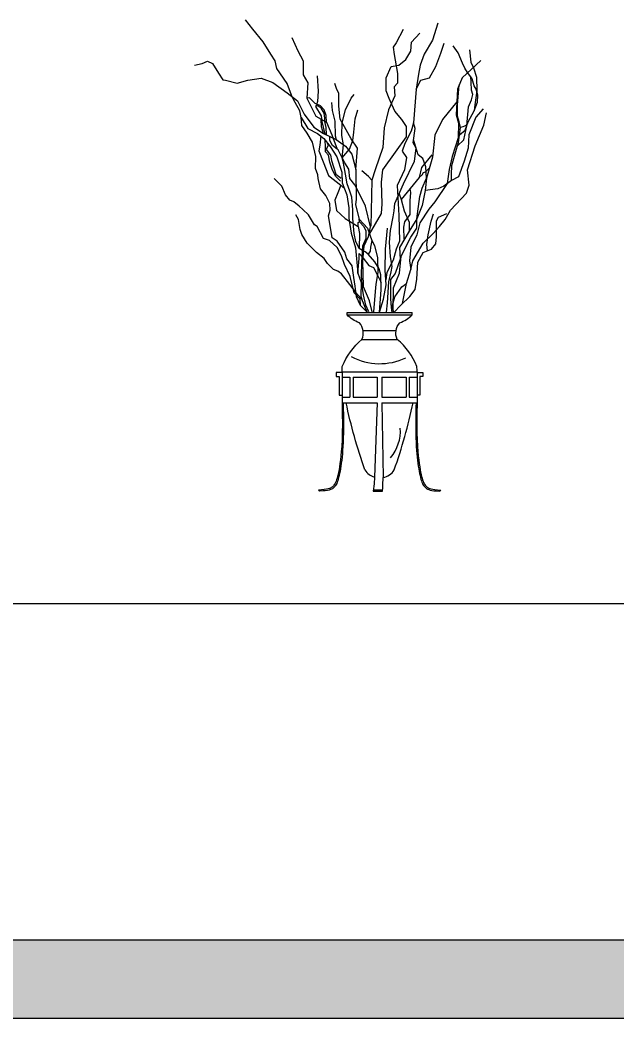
# Model space of a CAD drawing. Header units: millimetres. Extents: x 12377 to 30673, y 89761 to 101952.
# Drawn here: x 22934 to 24415, y 89761 to 92238 of the extents above; entities that cross this region are included whole.
import ezdxf

# ---------------------------------------------------------------- set-up
doc = ezdxf.new("R2010")
doc.units = ezdxf.units.MM
doc.layers.add('www.cad-blocks.net', color=7, linetype='Continuous')

# ---------------------------------------------------------------- blocks, each defined once
blk = doc.blocks.new('A$C4BC82A50')
for p, q in [((378.1, 437.9), (378.1, 443.7)), ((378.1, 443.7), (539.7, 443.7)), ((378.1, 437.9), (539.7, 437.9)), ((539.7, 437.9), (539.7, 443.7)), ((418.2, 398.3), (499.7, 398.3)), ((415.1, 376.7), (502.7, 376.7)), ((365.7, 296.3), (365.7, 233.4)), ((365.7, 296.3), (552.1, 296.3)), ((365.7, 282.5), (385.1, 282.5)), ((385.1, 282.5), (385.1, 233.4)), ((393.2, 282.5), (452.9, 282.5)), ((393.2, 282.5), (393.2, 233.4)), ((452.9, 282.5), (452.9, 233.4)), ((464.9, 282.5), (524.6, 282.5)), ((464.9, 282.5), (464.9, 233.4)), ((524.6, 282.5), (524.6, 233.4)), ((532.7, 282.5), (552.1, 282.5)), ((532.7, 282.5), (532.7, 233.4)), ((552.1, 296.3), (552.1, 233.4)), ((365.7, 233.4), (365.7, 219.6)), ((365.7, 233.4), (385.1, 233.4)), ((393.2, 233.4), (452.9, 233.4)), ((464.9, 233.4), (524.6, 233.4)), ((532.7, 233.4), (552.1, 233.4)), ((552.1, 233.4), (552.1, 219.6)), ((365.7, 219.6), (452.9, 219.6)), ((452.9, 219.6), (445.9, 34.6)), ((464.9, 219.6), (552.1, 219.6)), ((464.9, 219.6), (467.7, 33.7)), ((309.8, 0), (307.1, 2.6)), ((442.9, 0), (466.4, 0)), ((466.4, 2.6), (443.2, 2.6)), ((608, 0), (610.7, 2.6))]:
    blk.add_line(p, q)
for points in [[(242.4, 978.4), (240.1, 983), (229.3, 1011.3), (203.7, 1049.1), (199.6, 1068), (188.8, 1084.2), (169.9, 1115.2), (144.2, 1146.3), (126.6, 1169.2)], [(517.2, 1145.3), (499.9, 1112.5), (493, 1102.1), (494.7, 1083.1), (503.3, 1036.4), (503.3, 1012.2), (494.7, 1003.5), (496.4, 981), (480.8, 946.4), (470.5, 901.5), (467, 853.1), (447.9, 797.7), (439.3, 771.8), (437.6, 657.6)], [(603.8, 1160.9), (589.9, 1119.2), (569.1, 1084.6), (559.3, 1056.8), (555.2, 1034.6), (549.6, 997.2), (542.7, 914), (537.1, 893.2), (521.9, 862.7), (514.9, 843.3), (526, 828), (520.5, 797.5), (502.4, 758.7), (506.6, 683.8), (508, 620), (499.7, 600.6), (493, 572.9), (477.1, 542.6), (474.8, 524.4)], [(240.9, 1125.8), (256.4, 1092.6), (269.7, 1068.2), (269.7, 1032.8), (280.8, 1012.8), (278.6, 975.2), (300.7, 930.9), (327.3, 915.4), (340.6, 884.4), (353.9, 848.9)], [(434.3, 637.6), (463.5, 688.8), (465.3, 713), (463.5, 766.6), (467, 797.7), (498.2, 841), (525.8, 879), (525.8, 904.9), (513.7, 922.2), (496.4, 943), (482.6, 974.1), (475.6, 993.1), (475.6, 1026), (487.8, 1053.7), (506.8, 1057.1), (524.1, 1071), (536.2, 1091.7), (538, 1114.2), (558.7, 1136.7)], [(549.6, 997.2), (561.6, 1020), (582.4, 1025.9), (598.7, 1054.1), (610.5, 1086.7), (619.4, 1111.8)], [(657, 883.8), (671.5, 895.8), (678.3, 916.2), (693.6, 943.5), (702.1, 965.6), (703, 982.6), (698.7, 997.1), (693.6, 1005.6), (688.5, 1023.5), (685.1, 1027.8), (677.4, 1038.9), (670.6, 1049.9), (664.6, 1061.9), (653.5, 1087.4), (641.6, 1105.3)], [(681.7, 1095.1), (685.1, 1064.4), (691.9, 1050.8), (699.6, 1026.9), (700.4, 993.7), (695.3, 958.8), (693.6, 943.5)], [(0, 1057.3), (18.9, 1061.3), (32.4, 1066.7), (44.6, 1061.3), (59.4, 1037), (70.2, 1020.8), (77, 1019.5), (105.4, 1012.7), (132.4, 1019.5), (164.8, 1024.9), (194.5, 1014.1), (229.7, 988.4), (255.3, 968.2), (271.5, 935.8), (295.9, 903.4), (320.2, 887.2), (351.2, 872.4), (374.2, 856.2), (390.4, 835.9), (399.9, 798.1), (400.5, 724.9), (399.4, 710.5), (408.3, 675.1), (429.3, 652.9), (439.3, 621.9), (446, 609.8), (453.7, 578.7), (454.8, 542.2), (449.3, 513.4), (448.2, 495.7), (443.7, 444.8)], [(709.9, 1068.9), (663.9, 1025.9), (652.1, 997.8), (649.1, 934.1), (655, 913.4), (653.5, 876.4), (638.7, 830.4), (631.3, 797.9), (626.9, 763.8), (595.7, 717.9), (580.9, 700.1), (558.7, 666), (551.2, 636.4), (536.4, 605.3), (533.4, 571.2), (536.3, 550.3)], [(303.7, 1030.4), (306.2, 992.9), (304.5, 967.3), (302.8, 958.8), (300.3, 954.5), (313.9, 931.5), (315.6, 917.1), (323, 885.9)], [(651.8, 857), (668, 871.9), (675.7, 906.8), (679.1, 953.7), (686.8, 970.7), (690.2, 984.3), (686.8, 994.6), (685.9, 1015), (685.1, 1027.8)], [(399.9, 798.1), (404.5, 850.9), (388.2, 874.5), (371.9, 904.2), (361.5, 923.4), (357.5, 955.5), (357.5, 987.1), (352, 999.4), (347.9, 1011.8)], [(637.2, 771.2), (637.3, 785.9), (638.2, 808), (649.3, 848.9), (654.4, 865.1), (659.5, 902.6), (656.1, 916.2), (651.8, 930.7), (651.8, 957.9), (656.4, 1008.1)], [(427.8, 443.9), (411.9, 461), (401.6, 482.6), (398.2, 508.9), (394.7, 530.5), (391.3, 559), (384.5, 568.1), (377.6, 576.1), (373.1, 593.2), (353.7, 620.5), (341.1, 628.5), (336.6, 659.3), (332, 683.2), (336.6, 696.9), (335.4, 714), (325.2, 733.4), (312.6, 750.5), (306.9, 775.5), (305.8, 784.7), (300.1, 800.6), (300.9, 830.5), (292.8, 865.6), (279.3, 888.5), (265.8, 907.4), (264.4, 927.6), (261.2, 944), (249.6, 964.1), (242.4, 978.4)], [(327.3, 915.4), (326.2, 932), (321.8, 945.9), (312.2, 956.2), (303.4, 959.9), (299, 962.1), (285, 976.1), (278.6, 975.2)], [(366.1, 826.8), (369.7, 859.1), (365.3, 882.7), (366, 914.3), (374.1, 945.9), (388.8, 975.4), (395.5, 984.2)], [(650.6, 966), (615, 921.9), (595.8, 883.4), (589.8, 828.6), (575, 776.8)], [(326.9, 884.7), (326, 902.7), (323, 917.1), (323.3, 925.7), (321.2, 938.3), (314, 950.6), (306.8, 955.4), (301.4, 956.5)], [(339.5, 964.3), (340.9, 944.5), (348.3, 918), (349, 881.9), (351.2, 872.4)], [(440.4, 444.8), (433.8, 472.4), (419.3, 506.8), (418.2, 541.1), (417.1, 571), (420.5, 608.6), (431.5, 631.9), (436, 656.3), (423.8, 707.2), (404.9, 746), (397.2, 760.4), (385, 775.9), (382.8, 799.1), (372.8, 814.6), (366.1, 826.8), (383.9, 848.9), (392.7, 870), (395, 891), (398.3, 924.2), (404.9, 946.4)], [(715.8, 948.9), (698, 928.2), (680.2, 883.8), (678.7, 851.2), (668.4, 818.6), (655, 780.1), (637.2, 771.2), (618, 756.4), (603.1, 750.5), (572, 746)], [(264.4, 927.6), (281.2, 900.1), (305.2, 887.3), (320.3, 875.4), (336.3, 855.4), (353.1, 829.9), (365.1, 791.5), (365.9, 765.2), (377.9, 735.7), (382.7, 702.9), (382.7, 677.4), (388.4, 640.1), (398.9, 604), (405, 540.9), (413.2, 517.6), (412.5, 483.7), (414.7, 476.1)], [(320.1, 887.2), (314.8, 904.3), (314, 923.1)], [(516.1, 465.4), (525.5, 515.3), (536.3, 550.3), (541.7, 571.9), (567.4, 615.1), (591.7, 639.4), (607.9, 657), (621.4, 674.5), (634.9, 697.4), (674.1, 739.3), (680.8, 759.5), (676.8, 797.3), (695.7, 856.7), (717.3, 908), (724.1, 939)], [(476.3, 444.3), (478.6, 467.7), (481.6, 519.1), (487.7, 544.1), (489.9, 557.7), (486.2, 581.2), (483.1, 618.2), (486.2, 647), (493, 681), (495.2, 695.4), (496.4, 713.4), (518.6, 762.3), (545.3, 818.6), (549.8, 851.2), (545.3, 858.6), (542.3, 864.5), (546.8, 900.1), (542.7, 914)], [(675.9, 909), (669.7, 906), (665.5, 904.3), (659.5, 902.6)], [(312.8, 881.3), (311, 858.2), (307.9, 844.4), (318.6, 816.9), (332.4, 783.3), (363, 758.9), (369.1, 752.7)], [(361.7, 768.9), (350.6, 780.8), (342.1, 796.1), (335.2, 816.6), (331.8, 833.6), (325, 842.1), (325, 854.9), (324.3, 870.4)], [(408, 602.5), (399.7, 619.8), (395.9, 639.3), (392.2, 676.9), (392.2, 698), (390.2, 729.8), (384.8, 744.1), (378.6, 762.7), (374.1, 786.8), (369.7, 813.5), (366.1, 826.8), (359.9, 838.4), (356.3, 847.3), (353.9, 848.9), (342.1, 858), (335.8, 870.4), (335.7, 879.8)], [(492.5, 451), (493.5, 504.3), (508.3, 541.3), (512.7, 582.8), (536.5, 630.2), (551.3, 652.4), (551.3, 676.1), (558.7, 730.9), (564.6, 751.6), (575, 776.8), (573.5, 804.9), (566.1, 825.7), (554.3, 834.6), (545.4, 864.2), (543.2, 871.4)], [(329.2, 864.2), (331, 858.3), (326.7, 848.1), (336.9, 833.6), (339.5, 820.8), (350.6, 786.7), (363.4, 776.5)], [(588.4, 834.6), (563.2, 803.5), (557.2, 778.3), (512.7, 723.5)], [(439.3, 771.8), (431.2, 781.2), (414.9, 794.6)], [(557.2, 778.3), (564.9, 784.6), (568.2, 790.7), (573, 792.3), (576, 795.4), (582.4, 802.7)], [(411.9, 461), (410.7, 476.1), (395.8, 492.3), (386.3, 532.8), (371.5, 562.5), (364.7, 584.1), (353.9, 604.3), (335, 621.9), (320.1, 627.3), (303.9, 657), (297.2, 661), (282.3, 685.3), (268.8, 698.8), (259.3, 706.9), (245.8, 717.7), (236.4, 721.7), (225.6, 735.2), (216.1, 756.8), (197.2, 775.7)], [(575, 776.8), (572, 746), (564.6, 708.7), (551.3, 676.1)], [(363, 758.9), (355.3, 740.5), (347.7, 722.2), (352.3, 696.2), (373.7, 676.3), (405.8, 656.5), (408.9, 639.7), (408, 602.5)], [(520.2, 625), (518.7, 655.3), (521.6, 668.7), (535, 686.4), (535, 720.5), (536.5, 741.2), (535, 750.9)], [(507.5, 737.9), (512.7, 723.5), (520.2, 695.3), (532, 667.2), (532, 645)], [(427.8, 443.9), (414.7, 476.1), (403.9, 488.3), (385, 512.6), (364.7, 539.5), (355.3, 546.3), (344.5, 550.3), (329.6, 565.2), (321.5, 577.3), (302.6, 592.2), (279.6, 615.1), (266.1, 636.7), (262.1, 648.9), (258, 674.5), (251.2, 685.3)], [(405.8, 656.5), (406.1, 666.9), (409.5, 668.6)], [(432.1, 444.7), (424.5, 461.9), (419.3, 487.5), (416.3, 502.5), (414, 534.1), (414.7, 567.2), (417, 608.5), (425.3, 628.1), (426, 645.3), (420.8, 655.9), (409.5, 668.6), (408.3, 675.1)], [(551.3, 676.1), (532, 645), (508.3, 605), (509.8, 575.4), (497.9, 539.8), (486.1, 525), (486.1, 477.6), (487.5, 455.4), (489, 443.5)], [(494.4, 443.7), (512, 461.3), (533.6, 482.9), (547.1, 500.4), (551.2, 526), (553.9, 567.9), (567.4, 592.2), (587.6, 600.3), (598.4, 613.8), (599.8, 631.3), (599.8, 670.5), (605.2, 679.9), (625.5, 689.3)], [(577.5, 596.2), (576.5, 612.4), (579.5, 636.1), (586.9, 670.2), (592.8, 687.9)], [(458.9, 444.3), (468.7, 476.8), (475.6, 512.3), (474.8, 524.4), (472.5, 548.6), (473.3, 600.1), (478.6, 653)], [(439.3, 621.9), (436.5, 605.7), (435.8, 595.5), (430.4, 588.1)], [(416.4, 597.4), (408, 602.5)], [(458.9, 444.3), (463, 499.4), (462.3, 536.6), (457.5, 551.5), (447.4, 569.1), (430.4, 588.1), (423, 593.5), (419.3, 595.7)], [(405, 540.9), (408, 577.7), (408, 590.1)], [(408, 590.1), (415.5, 581.1)], [(417.8, 578.4), (418.2, 577.9), (432.5, 560.3), (444, 554.9), (456.9, 529.2), (462.6, 518)], [(494.4, 443.7), (490.5, 458.4), (496.4, 482.1), (514.2, 507.2), (525.5, 515.3)], [(365.6, 294.3), (351.5, 294.3), (351.5, 284.2), (358.9, 284.2), (358.9, 238), (366, 238)], [(552.2, 294.3), (566.3, 294.3), (566.3, 284.2), (558.9, 284.2), (558.9, 238), (552.1, 238)], [(365.7, 219.6), (366.4, 191), (366.6, 166.3), (366.4, 145.2), (365.8, 127.2), (365, 111.9), (364, 98.8), (362.9, 87.6), (361.8, 77.7), (360.6, 68.8), (359.4, 60.8), (358.3, 53.7), (357.1, 47.3), (355.9, 41.7), (354.7, 36.7), (353.6, 32.3), (352.3, 28.4), (351.1, 24.9), (349.9, 21.9), (348.6, 19.3), (347.2, 17), (345.8, 15), (344.3, 13.2), (342.7, 11.6), (341, 10.2), (339.1, 8.9), (337, 7.6), (334.4, 6.5), (331.1, 5.5), (326.9, 4.6), (321.6, 3.8), (315.1, 3.2), (307.1, 2.6)], [(368.3, 219.6), (368.4, 216.9), (368.6, 211.1), (368.8, 202.9), (369, 192.8), (369.1, 181.2), (369.2, 168.8), (369.2, 156.2), (369.1, 143.8), (368.9, 132.1), (368.5, 121.2), (368, 111.1), (367.3, 101.6), (366.6, 92.7), (365.7, 84.4), (364.9, 76.6), (363.9, 69.2), (362.9, 62.3), (361.9, 55.8), (360.8, 49.7), (359.7, 44), (358.6, 38.8), (357.4, 34), (356.2, 29.6), (355, 25.7), (353.8, 22.3), (352.5, 19.3), (351.2, 16.7), (349.9, 14.4), (348.4, 12.4), (346.9, 10.6), (345.3, 9), (343.7, 7.6), (341.8, 6.2), (339.7, 5), (337.1, 3.9), (333.7, 2.9), (329.5, 2), (324.3, 1.2), (317.8, 0.5), (309.8, 0)], [(549.5, 219.6), (549.4, 216.9), (549.2, 211.1), (549.1, 202.9), (548.9, 192.8), (548.7, 181.2), (548.6, 168.8), (548.6, 156.2), (548.7, 143.8), (548.9, 132.1), (549.3, 121.2), (549.8, 111.1), (550.5, 101.6), (551.2, 92.7), (552.1, 84.4), (553, 76.6), (553.9, 69.2), (554.9, 62.3), (555.9, 55.8), (557, 49.7), (558.1, 44), (559.2, 38.8), (560.4, 34), (561.6, 29.6), (562.8, 25.7), (564, 22.3), (565.3, 19.3), (566.6, 16.7), (567.9, 14.4), (569.4, 12.4), (570.9, 10.6), (572.5, 9), (574.1, 7.6), (576, 6.2), (578.1, 5), (580.8, 3.9), (584.1, 2.9), (588.3, 2), (593.5, 1.2), (600.1, 0.5), (608, 0)], [(552.1, 219.6), (551.4, 191), (551.2, 166.3), (551.4, 145.2), (552, 127.2), (552.8, 111.9), (553.8, 98.8), (554.9, 87.6), (556, 77.7), (557.2, 68.8), (558.4, 60.8), (559.5, 53.7), (560.7, 47.3), (561.9, 41.7), (563.1, 36.7), (564.3, 32.3), (565.5, 28.4), (566.7, 24.9), (568, 21.9), (569.3, 19.3), (570.6, 17), (572, 15), (573.5, 13.2), (575.1, 11.6), (576.8, 10.2), (578.7, 8.9), (580.8, 7.6), (583.4, 6.5), (586.7, 5.5), (590.9, 4.6), (596.2, 3.8), (602.7, 3.2), (610.7, 2.6)], [(445.9, 34.6), (445.1, 18.5), (442.9, 0)], [(466.4, 0), (466.6, 8.1), (467.3, 19.6), (467.7, 28.8), (467.7, 33.7)]]:
    blk.add_lwpolyline(points)
for points in [[(365.7, 296.3, -0.008981), (366.5, 309.2, -0.124643), (415.1, 376.7, 0.303569), (408.7, 417.9, -0.119479), (378.1, 437.9)], [(552.1, 296.3, 0.008981), (551.3, 309.2, 0.124643), (502.7, 376.7, -0.303569), (509.1, 417.9, 0.119479), (539.7, 437.9)], [(422.7, 52.6, -0.032324), (375.8, 219.6, -0.032774)], [(495.1, 52.6, 0.032324), (542, 219.6, 0.032774)]]:
    blk.add_lwpolyline(points, format="xyb")
for centre, radius, start, end in [((459.4, 463.8), 147.5, 241.2841, 296.041), ((407.2, 149.6), 103.4, 319.7572, 3.7582), ((458.9, 75.7), 42.9, 212.5121, 252.352), ((458.9, 75.7), 42.9, 281.8482, 327.4879)]:
    blk.add_arc(centre, radius, start, end)
blk = doc.blocks.new('FORMAT')
at = {"layer": 'www.cad-blocks.net', "true_color": 0x546d8e}
h = blk.add_hatch(color=155, dxfattribs=at)
h.set_gradient(color1=(68, 68, 68), color2=(84, 109, 142), tint=1)
h.paths.add_polyline_path([(13495.8, 89955.2), (13495.8, 89761.4), (30672.7, 89761.4), (30672.7, 89955.2)])
at = {"layer": 'www.cad-blocks.net', "color": 155, "true_color": 0x546d8e}
for p, q in [((13495.8, 90790.3), (30672.7, 90790.3)), ((13495.8, 89955.2), (30672.7, 89955.2)), ((13495.8, 89955.2), (30672.7, 89955.2)), ((13495.8, 89761.4), (30672.7, 89761.4))]:
    blk.add_line(p, q, dxfattribs=at)

msp = doc.modelspace()

# ---------------------------------------------------------------- block references
msp.add_blockref('A$C4BC82A50', (23367.2, 91068.6))
at = {"layer": 'www.cad-blocks.net'}
msp.add_blockref('FORMAT', (0, 0), dxfattribs=at)

doc.saveas('drawing.dxf')
